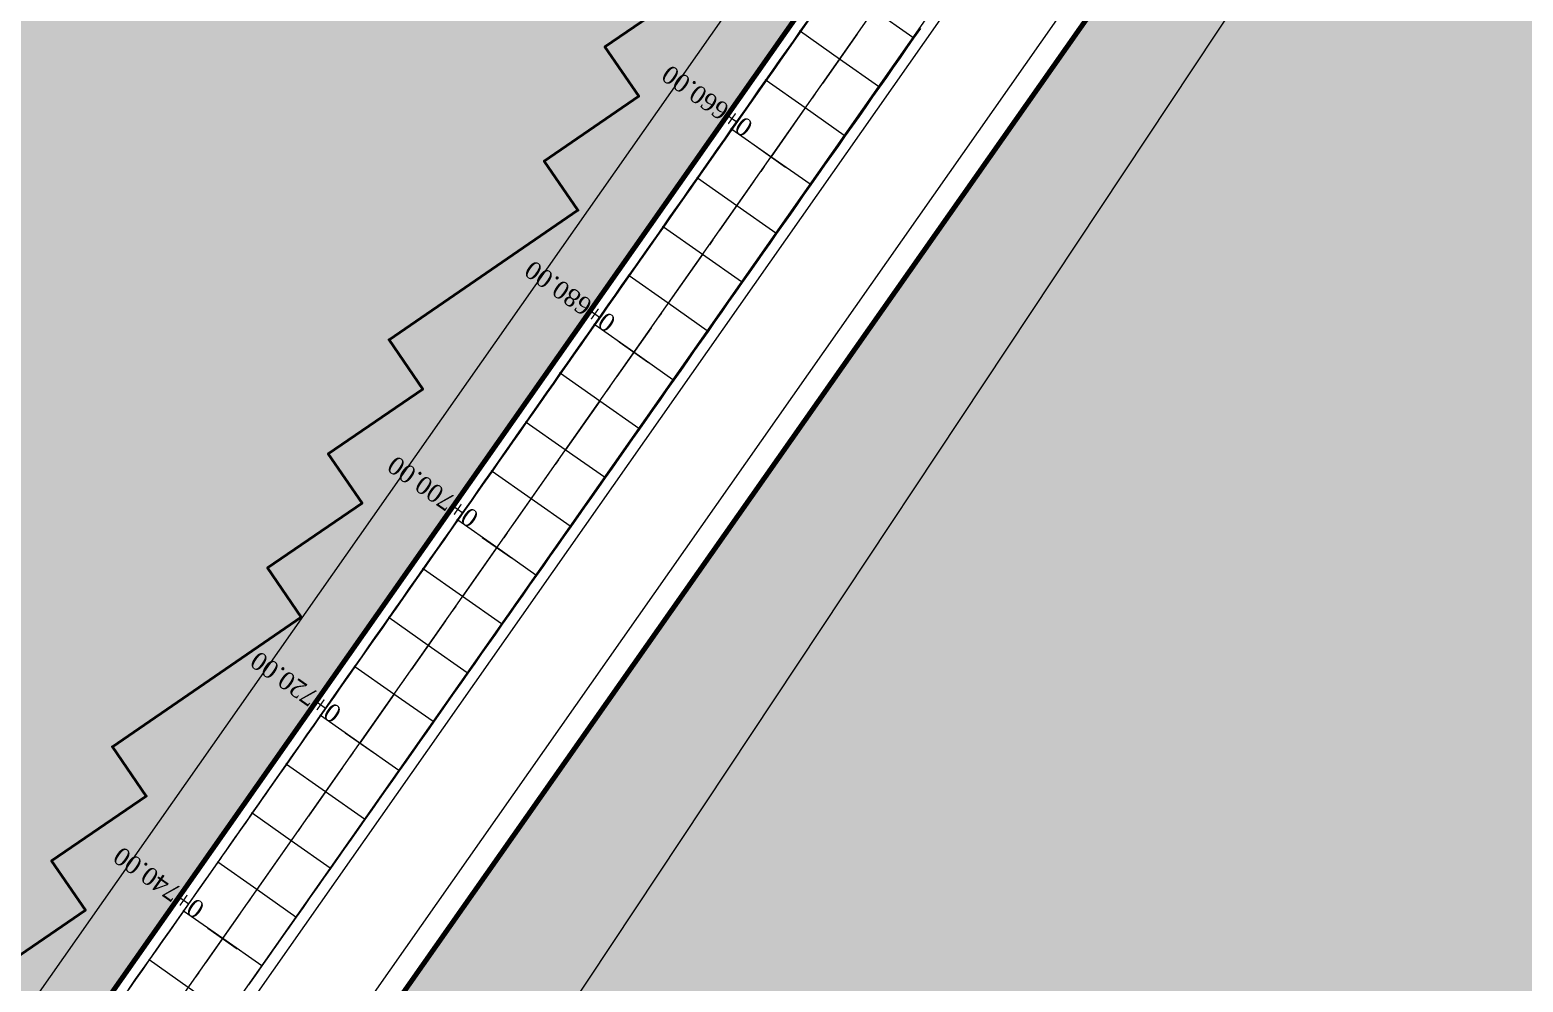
# Model space of a CAD drawing. Header units: metres. Extents: x 478603 to 489313, y 4282657 to 4289463.
# Drawn here: x 479877.6 to 480002.7, y 4287240.9 to 4287320.7 of the extents above; entities that cross this region are included whole.
import ezdxf

# ---------------------------------------------------------------- set-up
doc = ezdxf.new("R2010")
doc.units = ezdxf.units.M
for name, color, linetype, lineweight in [('ADAKENARI', 18, 'Continuous', 0), ('EKS_5', 5, 'Continuous', 0), ('EKSENLER', 3, 'Continuous', 0), ('HDA_5', 30, 'Continuous', 0), ('HDO_5', 30, 'Continuous', 0), ('KALDIRIM', 11, 'Continuous', 0), ('KDA_5', 150, 'Continuous', 20), ('KYA_5', 1, 'Continuous', 20), ('KYO_5', 1, 'Continuous', 20), ('PARSEL_ALAN', 254, 'Continuous', 0), ('PARSEL_SERA_ALAN', 9, 'Continuous', 40), ('PL_ALİNMAN', 1, 'Continuous', 0), ('PL_ENKESIT', 1, 'Continuous', 0), ('PL_KM', 4, 'Continuous', 0), ('PL_KMYAZI', 30, 'Continuous', 0), ('REFUJ', 63, 'Continuous', 0), ('REVIZE_ONERI_KAM_SNR', 9, 'Continuous', 0), ('SEV_KYA_HDA', 3, 'Continuous', 0), ('SEV_KYO_HDO', 3, 'Continuous', 0), ('SEV_YKA_KDA', 3, 'Continuous', 0), ('SNR_PLANONAMAA', 233, 'Continuous', 0), ('SNR_YAPIYAK', 18, 'Continuous', 0), ('YKA_5', 33, 'Continuous', 0), ('YKO_5', 33, 'Continuous', 0)]:
    doc.layers.add(name, color=color, linetype=linetype, lineweight=lineweight)
doc.styles.get("Standard").update_dxf_attribs({"font": 'times.ttf'})

msp = doc.modelspace()

# ---------------------------------------------------------------- hatches: boundary and pattern name
at = {"layer": 'PARSEL_ALAN'}
msp.add_hatch(color=256, dxfattribs=at).paths.add_polyline_path([(479643.93, 4287398.76), (479870.57, 4287554.53), (479878.8, 4287560.2), (479992, 4287393.33), (479987.77, 4287387.32), (479817.89, 4287145.2)])
at = {"layer": 'PARSEL_SERA_ALAN'}
msp.add_hatch(color=256, dxfattribs=at).paths.add_polyline_path([(479650.88, 4287397.47), (479814.94, 4287158.34), (479822.86, 4287163.77), (479820.03, 4287167.89), (479827.95, 4287173.32), (479825.12, 4287177.45), (479840.95, 4287188.31), (479838.12, 4287192.43), (479846.04, 4287197.86), (479843.21, 4287201.98), (479859.04, 4287212.85), (479856.21, 4287216.97), (479864.13, 4287222.4), (479861.3, 4287226.52), (479869.22, 4287231.95), (479866.39, 4287236.08), (479882.22, 4287246.94), (479879.39, 4287251.06), (479887.31, 4287256.49), (479884.48, 4287260.62), (479900.31, 4287271.48), (479897.48, 4287275.6), (479905.4, 4287281.03), (479902.57, 4287285.15), (479910.48, 4287290.59), (479907.66, 4287294.71), (479923.49, 4287305.57), (479920.66, 4287309.69), (479928.58, 4287315.12), (479925.75, 4287319.25), (479933.66, 4287324.68), (479930.83, 4287328.8), (479946.67, 4287339.66), (479943.84, 4287343.79), (479951.75, 4287349.22), (479948.93, 4287353.34), (479964.76, 4287364.2), (479961.93, 4287368.33), (479969.85, 4287373.76), (479967.02, 4287377.88), (479974.93, 4287383.31), (479972.1, 4287387.43), (479980.02, 4287392.86), (479872.53, 4287549.54), (479655.06, 4287400.34)])
at = {"layer": 'REVIZE_ONERI_KAM_SNR'}
msp.add_hatch(color=256, dxfattribs=at).paths.add_polyline_path([(480391.37, 4287736.67), (479958.38, 4287021.55), (479846.66, 4286823.22), (479817.89, 4286807.32), (479678.54, 4286593.14), (479667.02, 4286563.36), (479171.87, 4285664.49), (479060.05, 4285423.5), (478955.18, 4285211.94), (478971.57, 4285181.44), (478973.58, 4285138.06), (478896.83, 4284994.41), (478884.26, 4284953.22), (478871.38, 4284822.15), (478829.64, 4284818.29), (478829.64, 4284859.4), (478806.79, 4284865.48), (478716.87, 4284674.35), (478705.55, 4284645.23), (478602.86, 4284697.15), (478665.09, 4284834.56), (478661.84, 4284859.59), (478721.27, 4284982.03), (478734.09, 4284989.86), (478857.78, 4285241.35), (478838.86, 4285277.85), (478831.67, 4285382.6), (478866.61, 4285387.39), (478882.65, 4285289.09), (479341.44, 4286225.89), (479492.42, 4286515.34), (479668.69, 4286852.71), (479834.72, 4287134.36), (480316.15, 4287820.51), (480353.75, 4287856.55), (480321.39, 4287969.42), (480358.64, 4287985.06), (480384.47, 4287906.35), (480463.86, 4288018.44), (480598.66, 4288207.44), (480775.09, 4288481.28), (480856.22, 4288581.77), (481195.87, 4289025.92), (481277.92, 4288967.09), (481191.32, 4288856.62), (480684.78, 4288177.97), (480420.91, 4287781.11), (480447.15, 4287667.53), (480456.56, 4287584.46), (480422.31, 4287581.55), (480417.61, 4287623.09), (480404.49, 4287679.88)])

# ---------------------------------------------------------------- linework, layer by layer
at = {"layer": 'ADAKENARI', "lineweight": 200}
for p, q in [((479834.72, 4287134.36), (480075.44, 4287477.43)), ((479996.22, 4287399.35), (479817.89, 4287145.2))]:
    msp.add_line(p, q, dxfattribs=at)
at = {"layer": 'EKS_5'}
for p in [(479945.41, 4287318.23, 936.52), (479942.54, 4287314.14, 936.36), (479939.66, 4287310.04, 936.2), (479936.79, 4287305.95, 936.03), (479933.92, 4287301.86, 935.87), (479931.05, 4287297.77, 935.71), (479928.18, 4287293.67, 935.55), (479925.31, 4287289.58, 935.38), (479922.43, 4287285.49, 935.22), (479919.56, 4287281.39, 935.06), (479916.69, 4287277.3, 934.9), (479913.82, 4287273.21, 934.73), (479910.95, 4287269.11, 934.57), (479908.07, 4287265.02, 934.41), (479905.2, 4287260.93, 934.24), (479902.33, 4287256.84, 934.08), (479899.46, 4287252.74, 933.92), (479896.59, 4287248.65, 933.76), (479893.72, 4287244.56, 933.59)]:
    msp.add_point(p, dxfattribs=at)
at = {"layer": 'EKSENLER'}
msp.add_line((479822.1, 4287142.49), (480063.16, 4287486.05), dxfattribs=at)
at = {"layer": 'HDA_5'}
msp.add_polyline3d([(479942.7, 4287321.35, 936.42), (479942.13, 4287320.53, 936.39), (479941.55, 4287319.71, 936.36), (479940.98, 4287318.9, 936.33), (479940.4, 4287318.08, 936.29), (479939.83, 4287317.26, 936.26), (479939.25, 4287316.44, 936.23), (479938.68, 4287315.62, 936.2), (479938.11, 4287314.8, 936.16), (479937.53, 4287313.98, 936.13), (479936.96, 4287313.17, 936.1), (479936.38, 4287312.35, 936.07), (479935.81, 4287311.53, 936.03), (479935.23, 4287310.71, 936), (479934.66, 4287309.89, 935.97), (479934.08, 4287309.07, 935.94), (479933.51, 4287308.25, 935.9), (479932.94, 4287307.44, 935.87), (479932.36, 4287306.62, 935.84), (479931.79, 4287305.8, 935.81), (479931.21, 4287304.98, 935.77), (479930.64, 4287304.16, 935.74), (479930.06, 4287303.34, 935.71), (479929.49, 4287302.52, 935.68), (479928.92, 4287301.71, 935.64), (479928.34, 4287300.89, 935.61), (479927.77, 4287300.07, 935.58), (479927.19, 4287299.25, 935.55), (479926.62, 4287298.43, 935.51), (479926.04, 4287297.61, 935.48), (479925.47, 4287296.79, 935.45), (479924.89, 4287295.98, 935.42), (479924.32, 4287295.16, 935.38), (479923.75, 4287294.34, 935.35), (479923.17, 4287293.52, 935.32), (479922.6, 4287292.7, 935.29), (479922.02, 4287291.88, 935.25), (479921.45, 4287291.06, 935.22), (479920.87, 4287290.25, 935.19), (479920.3, 4287289.43, 935.16), (479919.73, 4287288.61, 935.12), (479919.15, 4287287.79, 935.09), (479918.58, 4287286.97, 935.06), (479918, 4287286.15, 935.03), (479917.43, 4287285.33, 934.99), (479916.85, 4287284.51, 934.96), (479916.28, 4287283.7, 934.93), (479915.71, 4287282.88, 934.9), (479915.13, 4287282.06, 934.86), (479914.56, 4287281.24, 934.83), (479913.98, 4287280.42, 934.8), (479913.41, 4287279.6, 934.77), (479912.83, 4287278.78, 934.73), (479912.26, 4287277.97, 934.7), (479911.68, 4287277.15, 934.67), (479911.11, 4287276.33, 934.64), (479910.54, 4287275.51, 934.6), (479909.96, 4287274.69, 934.57), (479909.39, 4287273.87, 934.54), (479908.81, 4287273.05, 934.51), (479908.24, 4287272.24, 934.47), (479907.66, 4287271.42, 934.44), (479907.09, 4287270.6, 934.41), (479906.52, 4287269.78, 934.38), (479905.94, 4287268.96, 934.34), (479905.37, 4287268.14, 934.31), (479904.79, 4287267.32, 934.28), (479904.22, 4287266.51, 934.25), (479903.64, 4287265.69, 934.21), (479903.07, 4287264.87, 934.18), (479902.49, 4287264.05, 934.15), (479901.92, 4287263.23, 934.11), (479901.35, 4287262.41, 934.08), (479900.77, 4287261.59, 934.05), (479900.2, 4287260.78, 934.02), (479899.62, 4287259.96, 933.98), (479899.05, 4287259.14, 933.95), (479898.47, 4287258.32, 933.92), (479897.9, 4287257.5, 933.89), (479897.33, 4287256.68, 933.85), (479896.75, 4287255.86, 933.82), (479896.18, 4287255.05, 933.79), (479895.08, 4287253.48, 933.79)], dxfattribs=at)
for p in [(479942.13, 4287320.53, 936.39), (479939.25, 4287316.44, 936.23), (479936.38, 4287312.35, 936.07), (479933.51, 4287308.25, 935.9), (479930.64, 4287304.16, 935.74), (479927.77, 4287300.07, 935.58), (479924.89, 4287295.98, 935.42), (479922.02, 4287291.88, 935.25), (479919.15, 4287287.79, 935.09), (479916.28, 4287283.7, 934.93), (479913.41, 4287279.6, 934.77), (479910.54, 4287275.51, 934.6), (479907.66, 4287271.42, 934.44), (479904.79, 4287267.32, 934.28), (479901.92, 4287263.23, 934.11), (479899.05, 4287259.14, 933.95), (479896.18, 4287255.05, 933.79)]:
    msp.add_point(p, dxfattribs=at)
at = {"layer": 'HDO_5'}
msp.add_polyline3d([(479952.14, 4287320.84, 936.59), (479951.56, 4287320.02, 936.55), (479950.99, 4287319.2, 936.52), (479950.41, 4287318.38, 936.49), (479949.84, 4287317.56, 936.46), (479949.27, 4287316.75, 936.42), (479948.69, 4287315.93, 936.39), (479948.12, 4287315.11, 936.36), (479947.54, 4287314.29, 936.33), (479946.97, 4287313.47, 936.29), (479946.39, 4287312.65, 936.26), (479945.82, 4287311.83, 936.23), (479945.24, 4287311.02, 936.2), (479944.67, 4287310.2, 936.16), (479944.1, 4287309.38, 936.13), (479943.52, 4287308.56, 936.1), (479942.95, 4287307.74, 936.07), (479942.37, 4287306.92, 936.03), (479941.8, 4287306.1, 936), (479941.22, 4287305.29, 935.97), (479940.65, 4287304.47, 935.94), (479940.08, 4287303.65, 935.9), (479939.5, 4287302.83, 935.87), (479938.93, 4287302.01, 935.84), (479938.35, 4287301.19, 935.81), (479937.78, 4287300.37, 935.77), (479937.2, 4287299.55, 935.74), (479936.63, 4287298.74, 935.71), (479936.05, 4287297.92, 935.68), (479935.48, 4287297.1, 935.64), (479934.91, 4287296.28, 935.61), (479934.33, 4287295.46, 935.58), (479933.76, 4287294.64, 935.55), (479933.18, 4287293.82, 935.51), (479932.61, 4287293.01, 935.48), (479932.03, 4287292.19, 935.45), (479931.46, 4287291.37, 935.42), (479930.89, 4287290.55, 935.38), (479930.31, 4287289.73, 935.35), (479929.74, 4287288.91, 935.32), (479929.16, 4287288.09, 935.29), (479928.59, 4287287.28, 935.25), (479928.01, 4287286.46, 935.22), (479927.44, 4287285.64, 935.19), (479926.87, 4287284.82, 935.16), (479926.29, 4287284, 935.12), (479925.72, 4287283.18, 935.09), (479925.14, 4287282.36, 935.06), (479924.57, 4287281.55, 935.03), (479923.99, 4287280.73, 934.99), (479923.42, 4287279.91, 934.96), (479922.84, 4287279.09, 934.93), (479922.27, 4287278.27, 934.9), (479921.7, 4287277.45, 934.86), (479921.12, 4287276.63, 934.83), (479920.55, 4287275.82, 934.8), (479919.97, 4287275, 934.77), (479919.4, 4287274.18, 934.73), (479918.82, 4287273.36, 934.7), (479918.25, 4287272.54, 934.67), (479917.68, 4287271.72, 934.64), (479917.1, 4287270.9, 934.6), (479916.53, 4287270.09, 934.57), (479915.95, 4287269.27, 934.54), (479915.38, 4287268.45, 934.51), (479914.8, 4287267.63, 934.47), (479914.23, 4287266.81, 934.44), (479913.65, 4287265.99, 934.41), (479913.08, 4287265.17, 934.38), (479912.51, 4287264.36, 934.34), (479911.93, 4287263.54, 934.31), (479911.36, 4287262.72, 934.28), (479910.78, 4287261.9, 934.25), (479910.21, 4287261.08, 934.21), (479909.63, 4287260.26, 934.18), (479909.06, 4287259.44, 934.15), (479908.49, 4287258.62, 934.11), (479907.91, 4287257.81, 934.08), (479907.34, 4287256.99, 934.05), (479906.76, 4287256.17, 934.02), (479906.19, 4287255.35, 933.98), (479905.61, 4287254.53, 933.95), (479905.04, 4287253.71, 933.92), (479904.46, 4287252.89, 933.89), (479903.89, 4287252.08, 933.85), (479903.32, 4287251.26, 933.82), (479902.74, 4287250.44, 933.79), (479902.17, 4287249.62, 933.76), (479901.59, 4287248.8, 933.72), (479901.02, 4287247.98, 933.69), (479900.44, 4287247.16, 933.66), (479899.87, 4287246.35, 933.63), (479899.3, 4287245.53, 933.59), (479898.72, 4287244.71, 933.56), (479898.15, 4287243.89, 933.53), (479897.57, 4287243.07, 933.5), (479897, 4287242.25, 933.46), (479896.38, 4287241.38, 933.46)], dxfattribs=at)
for p in [(479951.56, 4287320.02, 936.55), (479948.69, 4287315.93, 936.39), (479945.82, 4287311.83, 936.23), (479942.95, 4287307.74, 936.07), (479940.08, 4287303.65, 935.9), (479937.2, 4287299.55, 935.74), (479934.33, 4287295.46, 935.58), (479931.46, 4287291.37, 935.42), (479928.59, 4287287.28, 935.25), (479925.72, 4287283.18, 935.09), (479922.84, 4287279.09, 934.93), (479919.97, 4287275, 934.77), (479917.1, 4287270.9, 934.6), (479914.23, 4287266.81, 934.44), (479911.36, 4287262.72, 934.28), (479908.49, 4287258.62, 934.11), (479905.61, 4287254.53, 933.95), (479902.74, 4287250.44, 933.79), (479899.87, 4287246.35, 933.63), (479897, 4287242.25, 933.46)]:
    msp.add_point(p, dxfattribs=at)
at = {"layer": 'KALDIRIM'}
for p, q in [((479825.47, 4287140.32), (480066.43, 4287483.75)), ((479997.77, 4287399.82), (479818.78, 4287144.72))]:
    msp.add_line(p, q, dxfattribs=at)
at = {"layer": 'KDA_5'}
msp.add_polyline3d([(479893.85, 4287251.71, 933.71), (479893.8, 4287251.64, 933.7), (479893.74, 4287251.55, 933.68), (479893.66, 4287251.45, 933.67), (479893.55, 4287251.28, 933.64), (479893.31, 4287250.95, 933.6), (479892.86, 4287250.3, 933.55), (479892.28, 4287249.49, 933.49), (479891.67, 4287248.62, 933.43), (479891.05, 4287247.73, 933.37), (479890.43, 4287246.86, 933.31), (479889.84, 4287246.02, 933.24), (479889.27, 4287245.2, 933.16), (479888.69, 4287244.39, 933.09), (479888.12, 4287243.58, 933.01), (479887.55, 4287242.77, 932.94), (479886.98, 4287241.96, 932.84), (479886.4, 4287241.14, 932.74), (479885.82, 4287240.32, 932.65)], dxfattribs=at)
for p in [(479893.31, 4287250.95, 933.6), (479890.43, 4287246.86, 933.31), (479887.55, 4287242.77, 932.94)]:
    msp.add_point(p, dxfattribs=at)
at = {"layer": 'KYA_5'}
msp.add_polyline3d([(479942.66, 4287321.38, 936.87), (479942.09, 4287320.56, 936.84), (479941.51, 4287319.74, 936.83), (479940.94, 4287318.92, 936.82), (479940.36, 4287318.11, 936.81), (479939.78, 4287317.29, 936.8), (479939.21, 4287316.47, 936.79), (479938.63, 4287315.65, 936.74), (479938.06, 4287314.83, 936.7), (479937.49, 4287314.01, 936.65), (479936.91, 4287313.2, 936.61), (479936.34, 4287312.38, 936.56), (479935.77, 4287311.56, 936.52), (479935.19, 4287310.74, 936.48), (479934.62, 4287309.92, 936.44), (479934.05, 4287309.1, 936.4), (479933.47, 4287308.28, 936.36), (479932.9, 4287307.46, 936.33), (479932.32, 4287306.64, 936.3), (479931.75, 4287305.82, 936.27), (479931.17, 4287305.01, 936.24), (479930.6, 4287304.19, 936.21), (479930.03, 4287303.37, 936.18), (479929.45, 4287302.55, 936.15), (479928.88, 4287301.73, 936.12), (479928.3, 4287300.91, 936.09), (479927.73, 4287300.1, 936.07), (479927.15, 4287299.28, 936.04), (479926.58, 4287298.46, 936.01), (479926, 4287297.64, 935.97), (479925.43, 4287296.82, 935.94), (479924.85, 4287296, 935.91), (479924.28, 4287295.19, 935.88), (479923.71, 4287294.37, 935.85), (479923.13, 4287293.55, 935.81), (479922.56, 4287292.73, 935.78), (479921.98, 4287291.91, 935.75), (479921.41, 4287291.09, 935.7), (479920.84, 4287290.27, 935.66), (479920.26, 4287289.45, 935.61), (479919.69, 4287288.63, 935.57), (479919.12, 4287287.81, 935.53), (479918.54, 4287286.99, 935.48), (479917.97, 4287286.18, 935.44), (479917.4, 4287285.36, 935.4), (479916.82, 4287284.54, 935.35), (479916.25, 4287283.72, 935.31), (479915.67, 4287282.9, 935.27), (479915.1, 4287282.08, 935.23), (479914.53, 4287281.26, 935.19), (479913.95, 4287280.44, 935.15), (479913.38, 4287279.62, 935.11), (479912.81, 4287278.8, 935.08), (479912.23, 4287277.99, 935.06), (479911.66, 4287277.17, 935.03), (479911.08, 4287276.35, 935.01), (479910.5, 4287275.53, 934.98), (479909.93, 4287274.71, 934.96), (479909.35, 4287273.9, 934.93), (479908.78, 4287273.08, 934.91), (479908.2, 4287272.26, 934.88), (479907.63, 4287271.44, 934.86), (479907.06, 4287270.62, 934.82), (479906.48, 4287269.8, 934.77), (479905.91, 4287268.98, 934.73), (479905.34, 4287268.16, 934.69), (479904.76, 4287267.35, 934.65), (479904.19, 4287266.53, 934.61), (479903.61, 4287265.71, 934.56), (479903.04, 4287264.89, 934.52), (479902.47, 4287264.07, 934.48), (479901.89, 4287263.25, 934.43), (479901.32, 4287262.43, 934.38), (479900.75, 4287261.61, 934.32), (479900.18, 4287260.79, 934.27), (479899.61, 4287259.97, 934.21), (479899.03, 4287259.15, 934.15), (479898.45, 4287258.32, 934.1), (479897.87, 4287257.48, 934.04), (479897.29, 4287256.65, 933.98), (479896.71, 4287255.83, 933.92), (479896.17, 4287255.05, 933.87), (479895.68, 4287254.34, 933.83), (479895.21, 4287253.67, 933.8), (479894.75, 4287253.01, 933.77), (479894.3, 4287252.36, 933.74), (479893.85, 4287251.71, 933.71)], dxfattribs=at)
for p in [(479942.09, 4287320.56, 936.84), (479939.21, 4287316.47, 936.79), (479936.34, 4287312.38, 936.56), (479933.47, 4287308.28, 936.36), (479930.6, 4287304.19, 936.21), (479927.73, 4287300.1, 936.07), (479924.85, 4287296, 935.91), (479921.98, 4287291.91, 935.75), (479919.12, 4287287.81, 935.53), (479916.25, 4287283.72, 935.31), (479913.38, 4287279.62, 935.11), (479910.5, 4287275.53, 934.98), (479907.63, 4287271.44, 934.86), (479904.76, 4287267.35, 934.65), (479901.89, 4287263.25, 934.43), (479899.03, 4287259.15, 934.15), (479896.17, 4287255.05, 933.87)]:
    msp.add_point(p, dxfattribs=at)
at = {"layer": 'KYO_5'}
msp.add_polyline3d([(479952.2, 4287320.8, 937.3), (479951.62, 4287319.98, 937.27), (479951.05, 4287319.16, 937.26), (479950.48, 4287318.34, 937.24), (479949.9, 4287317.52, 937.23), (479949.33, 4287316.7, 937.21), (479948.76, 4287315.88, 937.2), (479948.18, 4287315.06, 937.17), (479947.61, 4287314.24, 937.14), (479947.04, 4287313.42, 937.11), (479946.46, 4287312.61, 937.08), (479945.89, 4287311.79, 937.05), (479945.31, 4287310.97, 937), (479944.74, 4287310.15, 936.96), (479944.16, 4287309.33, 936.91), (479943.58, 4287308.52, 936.87), (479943.01, 4287307.7, 936.82), (479942.43, 4287306.88, 936.79), (479941.86, 4287306.06, 936.75), (479941.29, 4287305.24, 936.72), (479940.71, 4287304.42, 936.68), (479940.14, 4287303.61, 936.65), (479939.56, 4287302.79, 936.61), (479938.99, 4287301.97, 936.57), (479938.41, 4287301.15, 936.53), (479937.84, 4287300.33, 936.49), (479937.26, 4287299.51, 936.46), (479936.69, 4287298.7, 936.42), (479936.11, 4287297.88, 936.39), (479935.54, 4287297.06, 936.36), (479934.96, 4287296.24, 936.32), (479934.39, 4287295.42, 936.29), (479933.82, 4287294.6, 936.26), (479933.24, 4287293.78, 936.24), (479932.67, 4287292.96, 936.22), (479932.1, 4287292.14, 936.2), (479931.52, 4287291.33, 936.17), (479930.95, 4287290.51, 936.14), (479930.37, 4287289.69, 936.11), (479929.8, 4287288.87, 936.08), (479929.23, 4287288.05, 936.04), (479928.65, 4287287.23, 936.01), (479928.07, 4287286.41, 935.96), (479927.5, 4287285.6, 935.91), (479926.92, 4287284.78, 935.85), (479926.35, 4287283.96, 935.8), (479925.77, 4287283.15, 935.75), (479925.2, 4287282.33, 935.72), (479924.62, 4287281.51, 935.69), (479924.05, 4287280.69, 935.66), (479923.47, 4287279.87, 935.64), (479922.9, 4287279.05, 935.61), (479922.32, 4287278.23, 935.55), (479921.75, 4287277.42, 935.49), (479921.17, 4287276.6, 935.43), (479920.59, 4287275.78, 935.38), (479920.02, 4287274.97, 935.32), (479919.44, 4287274.15, 935.27), (479918.87, 4287273.33, 935.22), (479918.29, 4287272.51, 935.18), (479917.72, 4287271.69, 935.13), (479917.14, 4287270.88, 935.08), (479916.57, 4287270.06, 935.05), (479915.99, 4287269.24, 935.02), (479915.42, 4287268.42, 934.98), (479914.84, 4287267.6, 934.95), (479914.27, 4287266.78, 934.92), (479913.69, 4287265.97, 934.88), (479913.12, 4287265.15, 934.83), (479912.54, 4287264.33, 934.79), (479911.97, 4287263.51, 934.75), (479911.39, 4287262.69, 934.71), (479910.82, 4287261.88, 934.66), (479910.24, 4287261.06, 934.61), (479909.67, 4287260.24, 934.55), (479909.09, 4287259.42, 934.5), (479908.51, 4287258.61, 934.45), (479907.94, 4287257.79, 934.4), (479907.36, 4287256.97, 934.35), (479906.79, 4287256.15, 934.3), (479906.21, 4287255.34, 934.25), (479905.63, 4287254.52, 934.19), (479905.06, 4287253.7, 934.15), (479904.48, 4287252.88, 934.11), (479903.91, 4287252.06, 934.06), (479903.33, 4287251.25, 934.02), (479902.76, 4287250.43, 933.98), (479902.18, 4287249.61, 933.93), (479901.61, 4287248.79, 933.88), (479901.03, 4287247.98, 933.84), (479900.46, 4287247.16, 933.79), (479899.88, 4287246.34, 933.74), (479899.3, 4287245.51, 933.69), (479898.71, 4287244.68, 933.64), (479898.13, 4287243.86, 933.59), (479897.56, 4287243.04, 933.54), (479897, 4287242.25, 933.49), (479896.48, 4287241.52, 933.47), (479895.98, 4287240.81, 933.44)], dxfattribs=at)
for p in [(479951.62, 4287319.98, 937.27), (479948.76, 4287315.88, 937.2), (479945.89, 4287311.79, 937.05), (479943.01, 4287307.7, 936.82), (479940.14, 4287303.61, 936.65), (479937.26, 4287299.51, 936.46), (479934.39, 4287295.42, 936.29), (479931.52, 4287291.33, 936.17), (479928.65, 4287287.23, 936.01), (479925.77, 4287283.15, 935.75), (479922.9, 4287279.05, 935.61), (479920.02, 4287274.97, 935.32), (479917.14, 4287270.88, 935.08), (479914.27, 4287266.78, 934.92), (479911.39, 4287262.69, 934.71), (479908.51, 4287258.61, 934.45), (479905.63, 4287254.52, 934.19), (479902.76, 4287250.43, 933.98), (479899.88, 4287246.34, 933.74), (479897, 4287242.25, 933.49)]:
    msp.add_point(p, dxfattribs=at)
at = {"layer": 'PARSEL_ALAN'}
for points in [[(479643.93, 4287398.76, 927.06), (479870.57, 4287554.53, 931.42), (479878.8, 4287560.2, 931.75), (479992, 4287393.33, 939.18), (479987.77, 4287387.32, 939.21), (479817.89, 4287145.2, 932.32), (479643.93, 4287398.76, 927.06)], [(479643.93, 4287398.76, 0), (479870.57, 4287554.53, 0), (479878.8, 4287560.2, 0), (479992, 4287393.33, 0), (479987.77, 4287387.32, 0), (479817.89, 4287145.2, 0), (479643.93, 4287398.76, 0)]]:
    msp.add_polyline3d(points, close=True, dxfattribs=at)
at = {"layer": 'PARSEL_SERA_ALAN'}
for points in [[(479933.66, 4287324.68, 0), (479925.75, 4287319.25, 0), (479928.58, 4287315.12, 0), (479920.66, 4287309.69, 0), (479923.49, 4287305.57, 0), (479907.66, 4287294.71, 0), (479910.48, 4287290.59, 0), (479902.57, 4287285.15, 0), (479905.4, 4287281.03, 0), (479897.48, 4287275.6, 0), (479900.31, 4287271.48, 0), (479884.48, 4287260.62, 0), (479887.31, 4287256.49, 0), (479879.39, 4287251.06, 0), (479882.22, 4287246.94, 0), (479866.39, 4287236.08, 0)], [(479933.66, 4287324.68, 0), (479925.75, 4287319.25, 0), (479928.58, 4287315.12, 0), (479920.66, 4287309.69, 0), (479923.49, 4287305.57, 0), (479907.66, 4287294.71, 0), (479910.48, 4287290.59, 0), (479902.57, 4287285.15, 0), (479905.4, 4287281.03, 0), (479897.48, 4287275.6, 0), (479900.31, 4287271.48, 0), (479884.48, 4287260.62, 0), (479887.31, 4287256.49, 0), (479879.39, 4287251.06, 0), (479882.22, 4287246.94, 0), (479866.39, 4287236.08, 0)], [(479866.39, 4287236.08, 0), (479882.22, 4287246.94, 0), (479879.39, 4287251.06, 0), (479887.31, 4287256.49, 0), (479884.48, 4287260.62, 0), (479900.31, 4287271.48, 0), (479897.48, 4287275.6, 0), (479905.4, 4287281.03, 0), (479902.57, 4287285.15, 0), (479910.48, 4287290.59, 0), (479907.66, 4287294.71, 0), (479923.49, 4287305.57, 0), (479920.66, 4287309.69, 0), (479928.58, 4287315.12, 0), (479925.75, 4287319.25, 0), (479933.66, 4287324.68, 0)], [(479866.39, 4287236.08, 0), (479882.22, 4287246.94, 0), (479879.39, 4287251.06, 0), (479887.31, 4287256.49, 0), (479884.48, 4287260.62, 0), (479900.31, 4287271.48, 0), (479897.48, 4287275.6, 0), (479905.4, 4287281.03, 0), (479902.57, 4287285.15, 0), (479910.48, 4287290.59, 0), (479907.66, 4287294.71, 0), (479923.49, 4287305.57, 0), (479920.66, 4287309.69, 0), (479928.58, 4287315.12, 0), (479925.75, 4287319.25, 0), (479933.66, 4287324.68, 0)], [(479866.39, 4287236.08, 0), (479882.22, 4287246.94, 0), (479879.39, 4287251.06, 0), (479887.31, 4287256.49, 0), (479884.48, 4287260.62, 0), (479900.31, 4287271.48, 0), (479897.48, 4287275.6, 0), (479905.4, 4287281.03, 0), (479902.57, 4287285.15, 0), (479910.48, 4287290.59, 0), (479907.66, 4287294.71, 0), (479923.49, 4287305.57, 0), (479920.66, 4287309.69, 0), (479928.58, 4287315.12, 0), (479925.75, 4287319.25, 0), (479933.66, 4287324.68, 0)]]:
    msp.add_polyline3d(points, dxfattribs=at)
at = {"layer": 'PL_ALİNMAN'}
for p, q in [((479946.85, 4287320.28), (479943.98, 4287316.19)), ((479943.4, 4287315.37), (479943.11, 4287314.96)), ((479942.54, 4287314.14), (479939.67, 4287310.05)), ((479939.09, 4287309.23), (479938.81, 4287308.82)), ((479938.23, 4287308), (479935.36, 4287303.91)), ((479934.79, 4287303.09), (479934.5, 4287302.68)), ((479933.93, 4287301.86), (479931.05, 4287297.77)), ((479930.48, 4287296.95), (479930.19, 4287296.54)), ((479929.62, 4287295.72), (479926.75, 4287291.63)), ((479926.17, 4287290.81), (479925.88, 4287290.4)), ((479925.31, 4287289.58), (479922.44, 4287285.49)), ((479921.86, 4287284.67), (479921.58, 4287284.26)), ((479921, 4287283.45), (479918.13, 4287279.35)), ((479917.56, 4287278.53), (479917.27, 4287278.12)), ((479916.69, 4287277.31), (479913.82, 4287273.21)), ((479913.25, 4287272.39), (479912.96, 4287271.98)), ((479912.39, 4287271.17), (479909.51, 4287267.07)), ((479908.94, 4287266.25), (479908.65, 4287265.85)), ((479908.08, 4287265.03), (479905.21, 4287260.93)), ((479904.63, 4287260.12), (479904.35, 4287259.71)), ((479903.77, 4287258.89), (479900.9, 4287254.79)), ((479900.32, 4287253.98), (479900.04, 4287253.57)), ((479899.46, 4287252.75), (479896.59, 4287248.65)), ((479896.02, 4287247.84), (479895.73, 4287247.43)), ((479895.16, 4287246.61), (479892.28, 4287242.52)), ((479891.71, 4287241.7), (479891.42, 4287241.29))]:
    msp.add_line(p, q, dxfattribs=at)
at = {"layer": 'PL_ENKESIT'}
for points in [[(479951.62, 4287319.98, 937.27), (479951.56, 4287320.02, 936.55), (479951.55, 4287320.03, 936.6), (479948.28, 4287322.32, 936.68), (479945.01, 4287324.62, 936.6), (479945, 4287324.63, 936.55), (479944.96, 4287324.65, 936.95)], [(479948.76, 4287315.88, 937.2), (479948.69, 4287315.93, 936.39), (479948.68, 4287315.93, 936.44), (479945.41, 4287318.23, 936.52), (479942.13, 4287320.53, 936.44), (479942.13, 4287320.53, 936.39), (479942.09, 4287320.56, 936.84)], [(479945.89, 4287311.79, 937.05), (479945.82, 4287311.83, 936.23), (479945.81, 4287311.84, 936.28), (479942.54, 4287314.14, 936.36), (479939.26, 4287316.43, 936.28), (479939.25, 4287316.44, 936.23), (479939.21, 4287316.47, 936.79)], [(479943.01, 4287307.7, 936.82), (479942.95, 4287307.74, 936.07), (479942.94, 4287307.75, 936.12), (479939.66, 4287310.04, 936.2), (479936.39, 4287312.34, 936.12), (479936.38, 4287312.35, 936.07), (479936.34, 4287312.38, 936.56)], [(479940.14, 4287303.61, 936.65), (479940.08, 4287303.65, 935.9), (479940.07, 4287303.65, 935.95), (479936.79, 4287305.95, 936.03), (479933.52, 4287308.25, 935.95), (479933.51, 4287308.25, 935.9), (479933.47, 4287308.28, 936.36)], [(479937.26, 4287299.51, 936.46), (479937.2, 4287299.55, 935.74), (479937.2, 4287299.56, 935.79), (479933.92, 4287301.86, 935.87), (479930.65, 4287304.16, 935.79), (479930.64, 4287304.16, 935.74), (479930.6, 4287304.19, 936.21)], [(479934.39, 4287295.42, 936.29), (479934.33, 4287295.46, 935.58), (479934.32, 4287295.47, 935.63), (479931.05, 4287297.77, 935.71), (479927.77, 4287300.06, 935.63), (479927.77, 4287300.07, 935.58), (479927.73, 4287300.1, 936.07)], [(479931.52, 4287291.33, 936.17), (479931.46, 4287291.37, 935.42), (479931.45, 4287291.37, 935.47), (479928.18, 4287293.67, 935.55), (479924.9, 4287295.97, 935.47), (479924.89, 4287295.98, 935.42), (479924.85, 4287296, 935.91)], [(479928.65, 4287287.23, 936.01), (479928.59, 4287287.28, 935.25), (479928.58, 4287287.28, 935.3), (479925.31, 4287289.58, 935.38), (479922.03, 4287291.88, 935.3), (479922.02, 4287291.88, 935.25), (479921.98, 4287291.91, 935.75)], [(479925.77, 4287283.15, 935.75), (479925.72, 4287283.18, 935.09), (479925.71, 4287283.19, 935.14), (479922.43, 4287285.49, 935.22), (479919.16, 4287287.78, 935.14), (479919.15, 4287287.79, 935.09), (479919.12, 4287287.81, 935.53)], [(479922.9, 4287279.05, 935.61), (479922.84, 4287279.09, 934.93), (479922.84, 4287279.1, 934.98), (479919.56, 4287281.39, 935.06), (479916.29, 4287283.69, 934.98), (479916.28, 4287283.7, 934.93), (479916.25, 4287283.72, 935.31)], [(479920.02, 4287274.97, 935.32), (479919.97, 4287275, 934.77), (479919.96, 4287275, 934.82), (479916.69, 4287277.3, 934.9), (479913.42, 4287279.6, 934.82), (479913.41, 4287279.6, 934.77), (479913.38, 4287279.62, 935.11)], [(479917.14, 4287270.88, 935.08), (479917.1, 4287270.9, 934.6), (479917.09, 4287270.91, 934.65), (479913.82, 4287273.21, 934.73), (479910.54, 4287275.5, 934.65), (479910.54, 4287275.51, 934.6), (479910.5, 4287275.53, 934.98)], [(479914.27, 4287266.78, 934.92), (479914.23, 4287266.81, 934.44), (479914.22, 4287266.82, 934.49), (479910.95, 4287269.11, 934.57), (479907.67, 4287271.41, 934.49), (479907.66, 4287271.42, 934.44), (479907.63, 4287271.44, 934.86)], [(479911.39, 4287262.69, 934.71), (479911.36, 4287262.72, 934.28), (479911.35, 4287262.72, 934.33), (479908.07, 4287265.02, 934.41), (479904.8, 4287267.32, 934.33), (479904.79, 4287267.32, 934.28), (479904.76, 4287267.35, 934.65)], [(479908.51, 4287258.61, 934.45), (479908.49, 4287258.62, 934.11), (479908.48, 4287258.63, 934.16), (479905.2, 4287260.93, 934.24), (479901.93, 4287263.23, 934.16), (479901.92, 4287263.23, 934.11), (479901.89, 4287263.25, 934.43)], [(479905.63, 4287254.52, 934.19), (479905.61, 4287254.53, 933.95), (479905.61, 4287254.54, 934), (479902.33, 4287256.84, 934.08), (479899.06, 4287259.13, 934), (479899.05, 4287259.14, 933.95), (479899.03, 4287259.15, 934.15)], [(479902.76, 4287250.43, 933.98), (479902.74, 4287250.44, 933.79), (479902.73, 4287250.44, 933.84), (479899.46, 4287252.74, 933.92), (479896.18, 4287255.04, 933.84), (479896.18, 4287255.05, 933.79), (479896.17, 4287255.05, 933.87)], [(479899.88, 4287246.34, 933.74), (479899.87, 4287246.35, 933.63), (479899.86, 4287246.35, 933.68), (479896.59, 4287248.65, 933.76), (479893.31, 4287250.95, 933.68), (479893.31, 4287250.95, 933.6)], [(479897, 4287242.25, 933.49), (479897, 4287242.25, 933.46), (479896.99, 4287242.26, 933.51), (479893.72, 4287244.56, 933.59), (479890.44, 4287246.85, 933.51), (479890.43, 4287246.86, 933.31)], [(479894.12, 4287238.16, 932.93), (479894.12, 4287238.17, 933.35), (479890.84, 4287240.46, 933.43), (479887.57, 4287242.76, 933.35), (479887.55, 4287242.77, 932.94)]]:
    msp.add_polyline3d(points, dxfattribs=at)
at = {"layer": 'PL_KM'}
for p, q in [((479938.44, 4287310.91), (479940.89, 4287309.18)), ((479926.95, 4287294.53), (479929.41, 4287292.81)), ((479915.46, 4287278.16), (479917.92, 4287276.44)), ((479903.97, 4287261.79), (479906.43, 4287260.07)), ((479892.49, 4287245.42), (479894.94, 4287243.69))]:
    msp.add_line(p, q, dxfattribs=at)
at = {"layer": 'REFUJ'}
for p, q in [((479826.31, 4287139.78), (480067.25, 4287483.18)), ((479833.04, 4287135.44), (480073.8, 4287478.58))]:
    msp.add_line(p, q, dxfattribs=at)
at = {"layer": 'REVIZE_ONERI_KAM_SNR'}
msp.add_polyline3d([(479492.42, 4286515.34, 0), (479668.69, 4286852.71, 0), (479834.72, 4287134.36, 0), (480316.15, 4287820.51, 0), (480353.75, 4287856.55, 0), (480321.39, 4287969.42, 0), (480358.64, 4287985.06, 0), (480384.47, 4287906.35, 0), (480463.86, 4288018.44, 0)], dxfattribs=at)
msp.add_polyline3d([(479492.42, 4286515.34, 0), (479668.69, 4286852.71, 0), (479834.72, 4287134.36, 0), (480316.15, 4287820.51, 0), (480353.75, 4287856.55, 0), (480321.39, 4287969.42, 0), (480358.64, 4287985.06, 0), (480384.47, 4287906.35, 0), (480463.86, 4288018.44, 0)], dxfattribs=at)
msp.add_polyline3d([(479492.42, 4286515.34, 0), (479668.69, 4286852.71, 0), (479834.72, 4287134.36, 0), (480316.15, 4287820.51, 0), (480353.75, 4287856.55, 0), (480321.39, 4287969.42, 0), (480358.64, 4287985.06, 0), (480384.47, 4287906.35, 0), (480463.86, 4288018.44, 0)], dxfattribs=at)
at = {"layer": 'SEV_KYA_HDA'}
for p, q in [((479942.09, 4287320.56, 936.84), (479942.11, 4287320.55, 936.62)), ((479940.94, 4287318.92, 936.82), (479940.98, 4287318.9, 936.33)), ((479939.78, 4287317.29, 936.8), (479939.81, 4287317.27, 936.53)), ((479938.63, 4287315.65, 936.74), (479938.68, 4287315.62, 936.2)), ((479937.49, 4287314.01, 936.65), (479937.51, 4287314, 936.39)), ((479936.34, 4287312.38, 936.56), (479936.38, 4287312.35, 936.07)), ((479935.19, 4287310.74, 936.48), (479935.21, 4287310.72, 936.24)), ((479934.05, 4287309.1, 936.4), (479934.08, 4287309.07, 935.94)), ((479932.9, 4287307.46, 936.33), (479932.92, 4287307.45, 936.1)), ((479931.75, 4287305.82, 936.27), (479931.79, 4287305.8, 935.81)), ((479930.6, 4287304.19, 936.21), (479930.62, 4287304.17, 935.97)), ((479929.45, 4287302.55, 936.15), (479929.49, 4287302.52, 935.68)), ((479928.3, 4287300.91, 936.09), (479928.32, 4287300.9, 935.85)), ((479927.15, 4287299.28, 936.04), (479927.19, 4287299.25, 935.55)), ((479926, 4287297.64, 935.97), (479926.02, 4287297.63, 935.73)), ((479924.85, 4287296, 935.91), (479924.89, 4287295.98, 935.42)), ((479923.71, 4287294.37, 935.85), (479923.73, 4287294.35, 935.6)), ((479922.56, 4287292.73, 935.78), (479922.6, 4287292.7, 935.29)), ((479921.41, 4287291.09, 935.7), (479921.43, 4287291.08, 935.46)), ((479920.26, 4287289.45, 935.61), (479920.3, 4287289.43, 935.16)), ((479919.12, 4287287.81, 935.53), (479919.13, 4287287.8, 935.31)), ((479917.97, 4287286.18, 935.44), (479918, 4287286.15, 935.03)), ((479916.82, 4287284.54, 935.35), (479916.84, 4287284.53, 935.16)), ((479915.67, 4287282.9, 935.27), (479915.71, 4287282.88, 934.9)), ((479914.53, 4287281.26, 935.19), (479914.54, 4287281.25, 935.01)), ((479913.38, 4287279.62, 935.11), (479913.41, 4287279.6, 934.77)), ((479912.23, 4287277.99, 935.06), (479912.24, 4287277.98, 934.88)), ((479911.08, 4287276.35, 935.01), (479911.11, 4287276.33, 934.64)), ((479909.93, 4287274.71, 934.96), (479909.95, 4287274.7, 934.76)), ((479908.78, 4287273.08, 934.91), (479908.81, 4287273.05, 934.51)), ((479907.63, 4287271.44, 934.86), (479907.65, 4287271.43, 934.65)), ((479906.48, 4287269.8, 934.77), (479906.52, 4287269.78, 934.38)), ((479905.34, 4287268.16, 934.69), (479905.35, 4287268.15, 934.5)), ((479904.19, 4287266.53, 934.61), (479904.22, 4287266.51, 934.25)), ((479903.04, 4287264.89, 934.52), (479903.05, 4287264.88, 934.35)), ((479901.89, 4287263.25, 934.43), (479901.92, 4287263.23, 934.11)), ((479900.75, 4287261.61, 934.32), (479900.76, 4287261.6, 934.19)), ((479899.6, 4287259.97, 934.21), (479899.62, 4287259.96, 933.98)), ((479898.46, 4287258.33, 934.1), (479898.47, 4287258.32, 934.01)), ((479897.31, 4287256.69, 933.98), (479897.33, 4287256.68, 933.85)), ((479896.17, 4287255.05, 933.87), (479896.17, 4287255.05, 933.83))]:
    msp.add_line(p, q, dxfattribs=at)
at = {"layer": 'SEV_KYO_HDO'}
for p, q in [((479951.05, 4287319.16, 937.26), (479951.02, 4287319.18, 936.89)), ((479949.9, 4287317.52, 937.23), (479949.84, 4287317.56, 936.46)), ((479948.76, 4287315.88, 937.2), (479948.72, 4287315.9, 936.8)), ((479947.61, 4287314.24, 937.14), (479947.54, 4287314.29, 936.33)), ((479946.46, 4287312.61, 937.08), (479946.43, 4287312.63, 936.67)), ((479945.31, 4287310.97, 937), (479945.24, 4287311.02, 936.2)), ((479944.16, 4287309.33, 936.91), (479944.13, 4287309.36, 936.52)), ((479943.01, 4287307.7, 936.82), (479942.95, 4287307.74, 936.07)), ((479941.86, 4287306.06, 936.75), (479941.83, 4287306.08, 936.38)), ((479940.71, 4287304.42, 936.68), (479940.65, 4287304.47, 935.94)), ((479939.56, 4287302.79, 936.61), (479939.53, 4287302.81, 936.24)), ((479938.41, 4287301.15, 936.53), (479938.35, 4287301.19, 935.81)), ((479937.26, 4287299.51, 936.46), (479937.23, 4287299.53, 936.1)), ((479936.11, 4287297.88, 936.39), (479936.05, 4287297.92, 935.68)), ((479934.96, 4287296.24, 936.32), (479934.94, 4287296.26, 935.97)), ((479933.82, 4287294.6, 936.26), (479933.76, 4287294.64, 935.55)), ((479932.67, 4287292.96, 936.22), (479932.64, 4287292.98, 935.85)), ((479931.52, 4287291.33, 936.17), (479931.46, 4287291.37, 935.42)), ((479930.37, 4287289.69, 936.11), (479930.34, 4287289.71, 935.73)), ((479929.23, 4287288.05, 936.04), (479929.16, 4287288.09, 935.29)), ((479928.07, 4287286.41, 935.96), (479928.04, 4287286.44, 935.59)), ((479926.92, 4287284.78, 935.85), (479926.87, 4287284.82, 935.16)), ((479925.77, 4287283.15, 935.75), (479925.74, 4287283.16, 935.42)), ((479924.62, 4287281.51, 935.69), (479924.57, 4287281.55, 935.03)), ((479923.47, 4287279.87, 935.64), (479923.45, 4287279.89, 935.3)), ((479922.32, 4287278.23, 935.55), (479922.27, 4287278.27, 934.9)), ((479921.17, 4287276.6, 935.43), (479921.15, 4287276.62, 935.13)), ((479920.02, 4287274.97, 935.32), (479919.97, 4287275, 934.77)), ((479918.87, 4287273.33, 935.22), (479918.85, 4287273.34, 934.96)), ((479917.72, 4287271.69, 935.13), (479917.68, 4287271.72, 934.64)), ((479916.57, 4287270.06, 935.05), (479916.55, 4287270.07, 934.81)), ((479915.42, 4287268.42, 934.98), (479915.38, 4287268.45, 934.51)), ((479914.27, 4287266.78, 934.92), (479914.25, 4287266.8, 934.68)), ((479913.12, 4287265.15, 934.83), (479913.08, 4287265.17, 934.38)), ((479911.97, 4287263.51, 934.75), (479911.95, 4287263.52, 934.53)), ((479910.82, 4287261.88, 934.66), (479910.78, 4287261.9, 934.25)), ((479909.67, 4287260.24, 934.55), (479909.65, 4287260.25, 934.37)), ((479908.51, 4287258.61, 934.45), (479908.49, 4287258.62, 934.11)), ((479907.36, 4287256.97, 934.35), (479907.35, 4287256.98, 934.2)), ((479906.21, 4287255.34, 934.25), (479906.19, 4287255.35, 933.98)), ((479905.06, 4287253.7, 934.15), (479905.05, 4287253.71, 934.04)), ((479903.91, 4287252.06, 934.06), (479903.89, 4287252.08, 933.85)), ((479902.76, 4287250.43, 933.98), (479902.75, 4287250.43, 933.88)), ((479901.61, 4287248.79, 933.88), (479901.59, 4287248.8, 933.72)), ((479900.46, 4287247.16, 933.79), (479900.45, 4287247.16, 933.73)), ((479899.3, 4287245.52, 933.69), (479899.3, 4287245.53, 933.59)), ((479898.15, 4287243.89, 933.59), (479898.15, 4287243.89, 933.56)), ((479897, 4287242.25, 933.49), (479897, 4287242.25, 933.46))]:
    msp.add_line(p, q, dxfattribs=at)
at = {"layer": 'SEV_YKA_KDA'}
for p, q in [((479892.74, 4287250.13, 933.64), (479892.73, 4287250.13, 933.54)), ((479891.59, 4287248.49, 933.58), (479891.59, 4287248.49, 933.5)), ((479890.44, 4287246.85, 933.51), (479890.43, 4287246.86, 933.31)), ((479889.29, 4287245.22, 933.45), (479889.29, 4287245.22, 933.31)), ((479888.14, 4287243.58, 933.38), (479888.13, 4287243.59, 933.01)), ((479887, 4287241.94, 933.32), (479886.99, 4287241.95, 933.08))]:
    msp.add_line(p, q, dxfattribs=at)
at = {"layer": 'SNR_PLANONAMAA'}
msp.add_line((480037.02, 4287410.95, 942.48), (479760.61, 4286994.3, 942.48), dxfattribs=at)
at = {"layer": 'SNR_YAPIYAK'}
msp.add_line((479985.92, 4287393.38, 912.34), (479817.94, 4287153.97, 912.34), dxfattribs=at)
at = {"layer": 'YKA_5'}
msp.add_polyline3d([(479942.71, 4287321.35, 936.47), (479942.13, 4287320.53, 936.44), (479941.56, 4287319.71, 936.41), (479940.99, 4287318.89, 936.38), (479940.41, 4287318.07, 936.34), (479939.84, 4287317.25, 936.31), (479939.26, 4287316.43, 936.28), (479938.69, 4287315.62, 936.25), (479938.11, 4287314.8, 936.21), (479937.54, 4287313.98, 936.18), (479936.96, 4287313.16, 936.15), (479936.39, 4287312.34, 936.12), (479935.82, 4287311.52, 936.08), (479935.24, 4287310.7, 936.05), (479934.67, 4287309.89, 936.02), (479934.09, 4287309.07, 935.99), (479933.52, 4287308.25, 935.95), (479932.94, 4287307.43, 935.92), (479932.37, 4287306.61, 935.89), (479931.8, 4287305.79, 935.86), (479931.22, 4287304.97, 935.82), (479930.65, 4287304.16, 935.79), (479930.07, 4287303.34, 935.76), (479929.5, 4287302.52, 935.73), (479928.92, 4287301.7, 935.69), (479928.35, 4287300.88, 935.66), (479927.77, 4287300.06, 935.63), (479927.2, 4287299.24, 935.6), (479926.63, 4287298.43, 935.56), (479926.05, 4287297.61, 935.53), (479925.48, 4287296.79, 935.5), (479924.9, 4287295.97, 935.47), (479924.33, 4287295.15, 935.43), (479923.75, 4287294.33, 935.4), (479923.18, 4287293.51, 935.37), (479922.61, 4287292.7, 935.34), (479922.03, 4287291.88, 935.3), (479921.46, 4287291.06, 935.27), (479920.88, 4287290.24, 935.24), (479920.31, 4287289.42, 935.21), (479919.73, 4287288.6, 935.17), (479919.16, 4287287.78, 935.14), (479918.59, 4287286.96, 935.11), (479918.01, 4287286.15, 935.08), (479917.44, 4287285.33, 935.04), (479916.86, 4287284.51, 935.01), (479916.29, 4287283.69, 934.98), (479915.71, 4287282.87, 934.95), (479915.14, 4287282.05, 934.91), (479914.56, 4287281.23, 934.88), (479913.99, 4287280.42, 934.85), (479913.42, 4287279.6, 934.82), (479912.84, 4287278.78, 934.78), (479912.27, 4287277.96, 934.75), (479911.69, 4287277.14, 934.72), (479911.12, 4287276.32, 934.69), (479910.54, 4287275.5, 934.65), (479909.97, 4287274.69, 934.62), (479909.4, 4287273.87, 934.59), (479908.82, 4287273.05, 934.56), (479908.25, 4287272.23, 934.52), (479907.67, 4287271.41, 934.49), (479907.1, 4287270.59, 934.46), (479906.52, 4287269.77, 934.43), (479905.95, 4287268.96, 934.39), (479905.37, 4287268.14, 934.36), (479904.8, 4287267.32, 934.33), (479904.23, 4287266.5, 934.3), (479903.65, 4287265.68, 934.26), (479903.08, 4287264.86, 934.23), (479902.5, 4287264.04, 934.2), (479901.93, 4287263.23, 934.16), (479901.35, 4287262.41, 934.13), (479900.78, 4287261.59, 934.1), (479900.21, 4287260.77, 934.07), (479899.63, 4287259.95, 934.03), (479899.06, 4287259.13, 934), (479898.48, 4287258.31, 933.97), (479897.9, 4287257.48, 933.94), (479897.32, 4287256.66, 933.9), (479896.75, 4287255.84, 933.87), (479896.18, 4287255.04, 933.84), (479895.65, 4287254.28, 933.81), (479895.13, 4287253.54, 933.78), (479894.63, 4287252.83, 933.75), (479894.18, 4287252.18, 933.73), (479893.85, 4287251.71, 933.71), (479893.73, 4287251.55, 933.71), (479893.74, 4287251.55, 933.71), (479893.78, 4287251.61, 933.71), (479893.82, 4287251.68, 933.71), (479893.85, 4287251.71, 933.71), (479893.82, 4287251.68, 933.71), (479893.77, 4287251.59, 933.7), (479893.69, 4287251.48, 933.7), (479893.56, 4287251.29, 933.69), (479893.31, 4287250.95, 933.68), (479892.86, 4287250.3, 933.65), (479892.29, 4287249.48, 933.62), (479891.67, 4287248.61, 933.58), (479891.05, 4287247.73, 933.55), (479890.44, 4287246.85, 933.51), (479889.85, 4287246.01, 933.48), (479889.28, 4287245.19, 933.45), (479888.71, 4287244.38, 933.42), (479888.14, 4287243.57, 933.38), (479887.57, 4287242.76, 933.35), (479887, 4287241.94, 933.32), (479886.42, 4287241.13, 933.29), (479885.85, 4287240.31, 933.25)], dxfattribs=at)
for p in [(479942.13, 4287320.53, 936.44), (479939.26, 4287316.43, 936.28), (479936.39, 4287312.34, 936.12), (479933.52, 4287308.25, 935.95), (479930.65, 4287304.16, 935.79), (479927.77, 4287300.06, 935.63), (479924.9, 4287295.97, 935.47), (479922.03, 4287291.88, 935.3), (479919.16, 4287287.78, 935.14), (479916.29, 4287283.69, 934.98), (479913.42, 4287279.6, 934.82), (479910.54, 4287275.5, 934.65), (479907.67, 4287271.41, 934.49), (479904.8, 4287267.32, 934.33), (479901.93, 4287263.23, 934.16), (479899.06, 4287259.13, 934), (479896.18, 4287255.04, 933.84), (479893.31, 4287250.95, 933.68), (479890.44, 4287246.85, 933.51), (479887.57, 4287242.76, 933.35)]:
    msp.add_point(p, dxfattribs=at)
at = {"layer": 'YKO_5'}
msp.add_polyline3d([(479952.13, 4287320.84, 936.64), (479951.55, 4287320.03, 936.6), (479950.98, 4287319.21, 936.57), (479950.41, 4287318.39, 936.54), (479949.83, 4287317.57, 936.51), (479949.26, 4287316.75, 936.47), (479948.68, 4287315.93, 936.44), (479948.11, 4287315.11, 936.41), (479947.53, 4287314.3, 936.38), (479946.96, 4287313.48, 936.34), (479946.39, 4287312.66, 936.31), (479945.81, 4287311.84, 936.28), (479945.24, 4287311.02, 936.25), (479944.66, 4287310.2, 936.21), (479944.09, 4287309.38, 936.18), (479943.51, 4287308.57, 936.15), (479942.94, 4287307.75, 936.12), (479942.36, 4287306.93, 936.08), (479941.79, 4287306.11, 936.05), (479941.22, 4287305.29, 936.02), (479940.64, 4287304.47, 935.99), (479940.07, 4287303.65, 935.95), (479939.49, 4287302.84, 935.92), (479938.92, 4287302.02, 935.89), (479938.34, 4287301.2, 935.86), (479937.77, 4287300.38, 935.82), (479937.2, 4287299.56, 935.79), (479936.62, 4287298.74, 935.76), (479936.05, 4287297.92, 935.73), (479935.47, 4287297.1, 935.69), (479934.9, 4287296.29, 935.66), (479934.32, 4287295.47, 935.63), (479933.75, 4287294.65, 935.6), (479933.17, 4287293.83, 935.56), (479932.6, 4287293.01, 935.53), (479932.03, 4287292.19, 935.5), (479931.45, 4287291.37, 935.47), (479930.88, 4287290.56, 935.43), (479930.3, 4287289.74, 935.4), (479929.73, 4287288.92, 935.37), (479929.15, 4287288.1, 935.34), (479928.58, 4287287.28, 935.3), (479928.01, 4287286.46, 935.27), (479927.43, 4287285.64, 935.24), (479926.86, 4287284.83, 935.21), (479926.28, 4287284.01, 935.17), (479925.71, 4287283.19, 935.14), (479925.13, 4287282.37, 935.11), (479924.56, 4287281.55, 935.08), (479923.99, 4287280.73, 935.04), (479923.41, 4287279.91, 935.01), (479922.84, 4287279.1, 934.98), (479922.26, 4287278.28, 934.95), (479921.69, 4287277.46, 934.91), (479921.11, 4287276.64, 934.88), (479920.54, 4287275.82, 934.85), (479919.96, 4287275, 934.82), (479919.39, 4287274.18, 934.78), (479918.82, 4287273.37, 934.75), (479918.24, 4287272.55, 934.72), (479917.67, 4287271.73, 934.69), (479917.09, 4287270.91, 934.65), (479916.52, 4287270.09, 934.62), (479915.94, 4287269.27, 934.59), (479915.37, 4287268.45, 934.56), (479914.8, 4287267.64, 934.52), (479914.22, 4287266.82, 934.49), (479913.65, 4287266, 934.46), (479913.07, 4287265.18, 934.43), (479912.5, 4287264.36, 934.39), (479911.92, 4287263.54, 934.36), (479911.35, 4287262.72, 934.33), (479910.77, 4287261.9, 934.3), (479910.2, 4287261.09, 934.26), (479909.63, 4287260.27, 934.23), (479909.05, 4287259.45, 934.2), (479908.48, 4287258.63, 934.16), (479907.9, 4287257.81, 934.13), (479907.33, 4287256.99, 934.1), (479906.75, 4287256.17, 934.07), (479906.18, 4287255.36, 934.03), (479905.61, 4287254.54, 934), (479905.03, 4287253.72, 933.97), (479904.46, 4287252.9, 933.94), (479903.88, 4287252.08, 933.9), (479903.31, 4287251.26, 933.87), (479902.73, 4287250.44, 933.84), (479902.16, 4287249.63, 933.81), (479901.59, 4287248.81, 933.77), (479901.01, 4287247.99, 933.74), (479900.44, 4287247.17, 933.71), (479899.86, 4287246.35, 933.68), (479899.29, 4287245.53, 933.64), (479898.71, 4287244.71, 933.61), (479898.13, 4287243.89, 933.58), (479897.56, 4287243.07, 933.55), (479896.99, 4287242.26, 933.51), (479896.43, 4287241.46, 933.48), (479895.89, 4287240.68, 933.45)], dxfattribs=at)
for p in [(479951.55, 4287320.03, 936.6), (479948.68, 4287315.93, 936.44), (479945.81, 4287311.84, 936.28), (479942.94, 4287307.75, 936.12), (479940.07, 4287303.65, 935.95), (479937.2, 4287299.56, 935.79), (479934.32, 4287295.47, 935.63), (479931.45, 4287291.37, 935.47), (479928.58, 4287287.28, 935.3), (479925.71, 4287283.19, 935.14), (479922.84, 4287279.1, 934.98), (479919.96, 4287275, 934.82), (479917.09, 4287270.91, 934.65), (479914.22, 4287266.82, 934.49), (479911.35, 4287262.72, 934.33), (479908.48, 4287258.63, 934.16), (479905.61, 4287254.54, 934), (479902.73, 4287250.44, 933.84), (479899.86, 4287246.35, 933.68), (479896.99, 4287242.26, 933.51)]:
    msp.add_point(p, dxfattribs=at)

# ---------------------------------------------------------------- texts
at = {"layer": 'PL_KMYAZI'}
for s, p in [('0+660.00', (479938.28, 4287312.85)), ('0+680.00', (479926.79, 4287296.48)), ('0+700.00', (479915.3, 4287280.11)), ('0+720.00', (479903.81, 4287263.74)), ('0+740.00', (479892.33, 4287247.36))]:
    msp.add_text(s, height=1.5, rotation=504.945, dxfattribs=at).set_placement(p)

doc.saveas('drawing.dxf')
